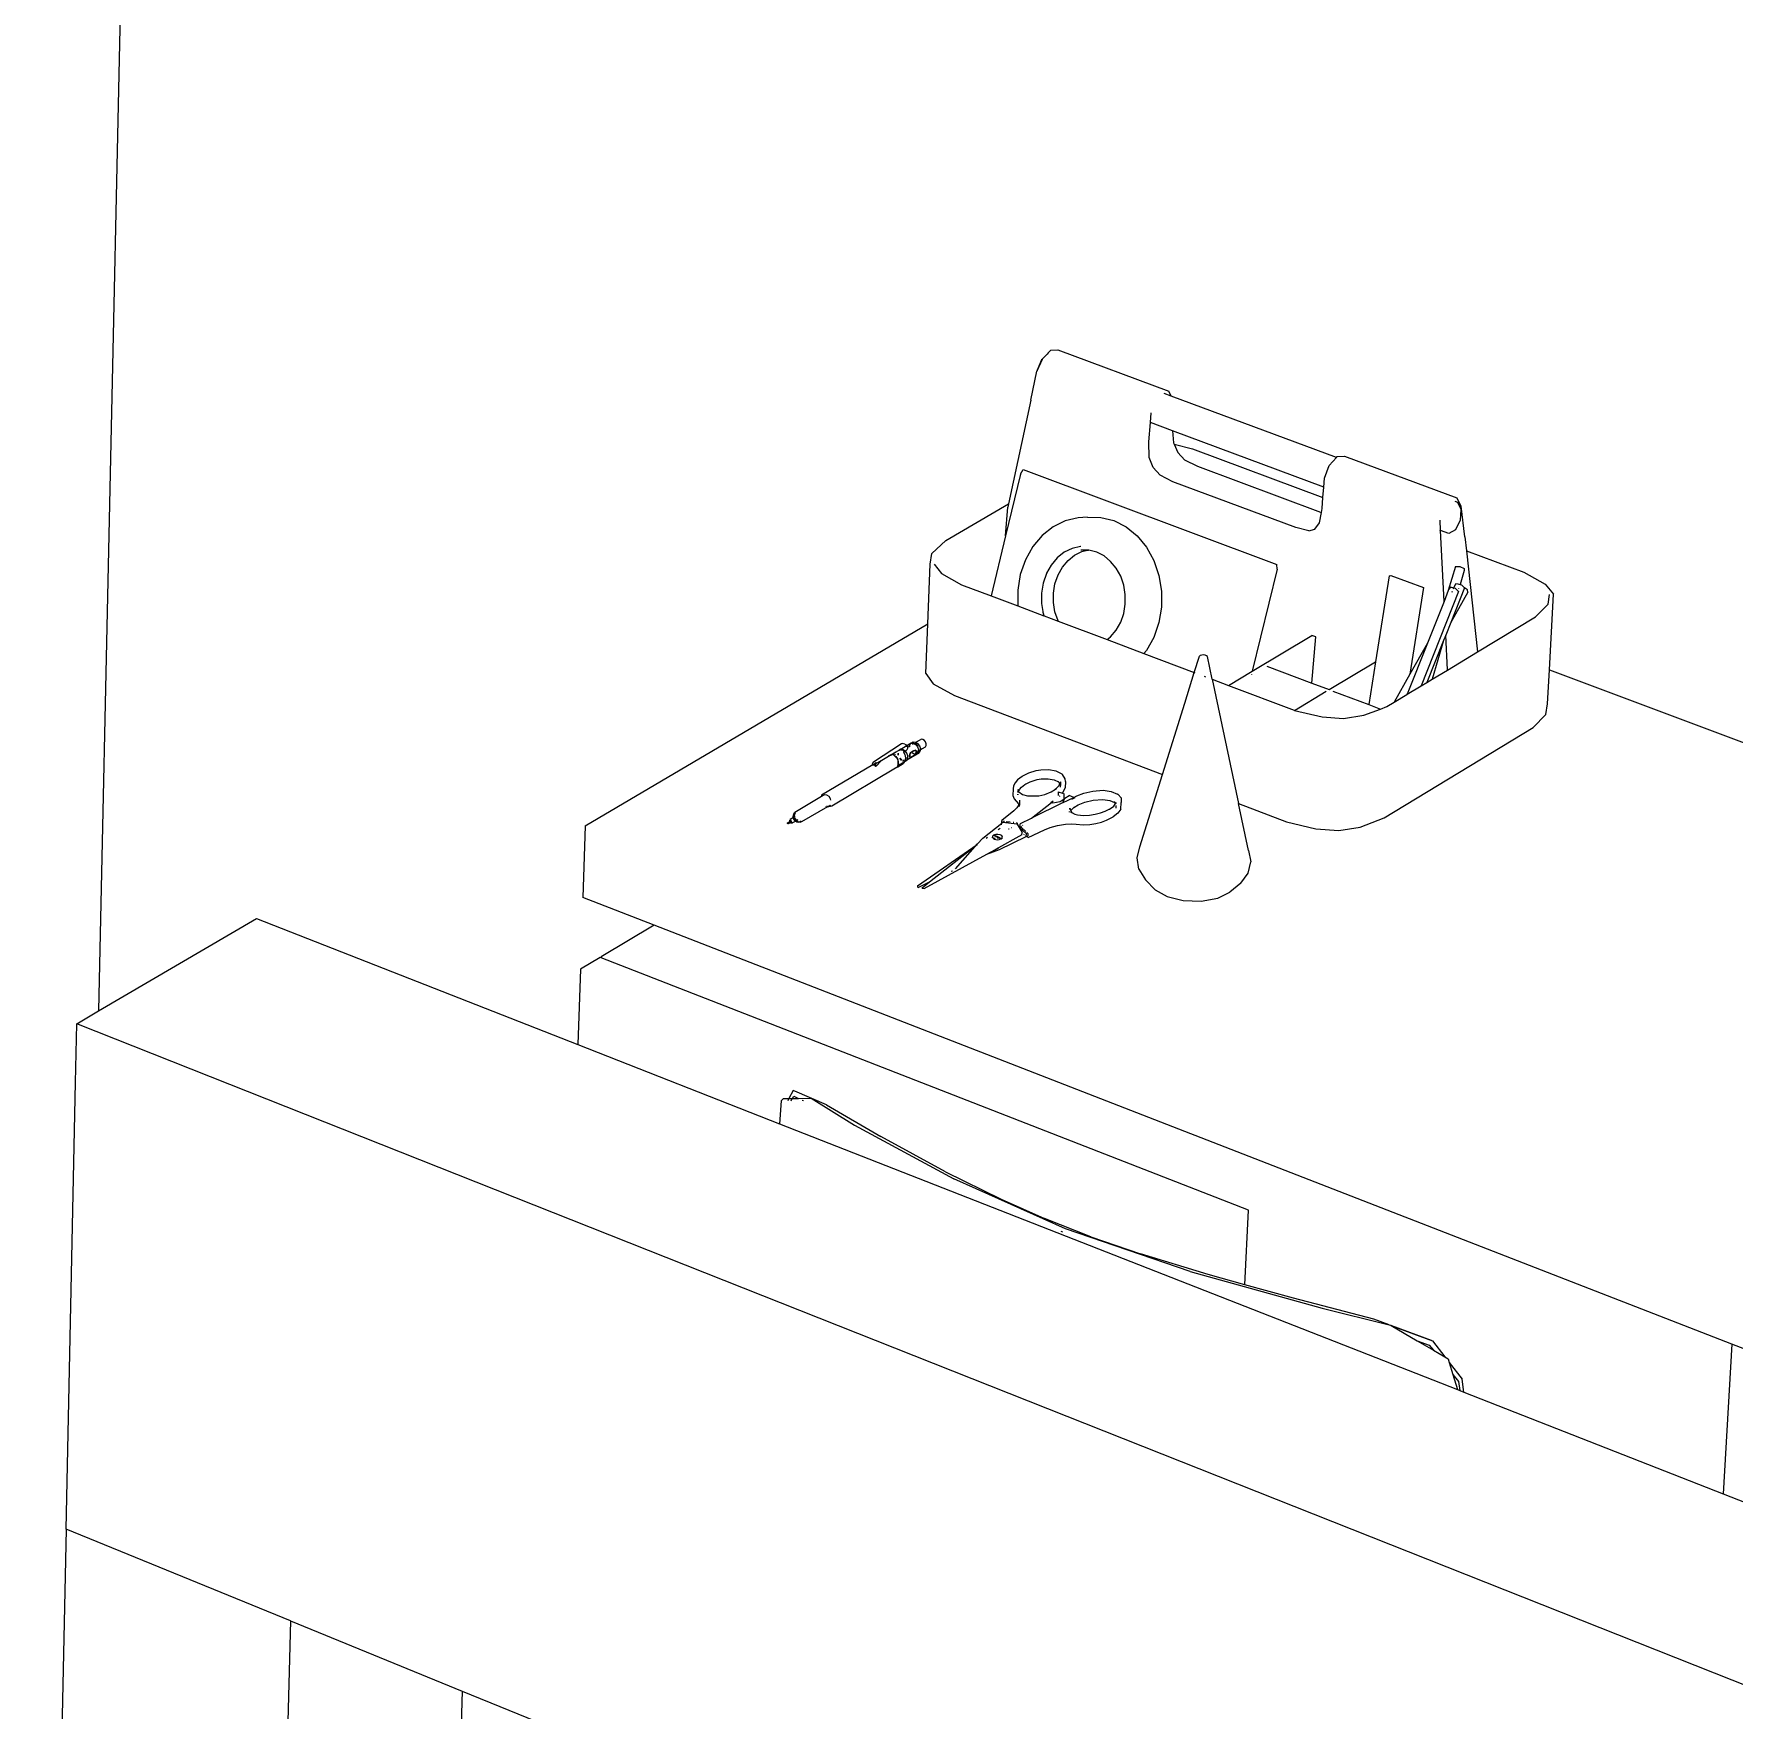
# Model space of a CAD drawing. Header units: millimetres. Extents: x -650 to 3773, y 316 to 2389.
# Drawn here: x 1672.2 to 1756.2, y 838.3 to 921.1 of the extents above; entities that cross this region are included whole.
import ezdxf

# ---------------------------------------------------------------- set-up
doc = ezdxf.new("R2010")
doc.units = ezdxf.units.MM

# ---------------------------------------------------------------- blocks, each defined once
blk = doc.blocks.new('A$Cc7a5da99')
for p, q in [((558.573, 690.243), (555.694, 556.62)), ((602.336, 588.845), (602.566, 589.082)), ((602.621, 589.139), (602.566, 589.082)), ((602.621, 589.139), (602.75, 589.272)), ((602.75, 589.272), (603.107, 589.294)), ((603.107, 589.294), (608.59, 587.259)), ((601.773, 586.807), (602.066, 588.233)), ((602.066, 588.233), (602.08, 588.264)), ((602.08, 588.264), (602.334, 588.84)), ((602.293, 588.797), (602.08, 588.29)), ((602.08, 588.29), (602.08, 588.264)), ((602.334, 588.84), (602.293, 588.797)), ((602.334, 588.84), (602.336, 588.845)), ((601.773, 586.807), (600.666, 581.688)), ((608.704, 587.005), (608.35, 587.137)), ((608.704, 587.005), (608.59, 587.259)), ((616.864, 583.976), (608.704, 587.005)), ((607.598, 584.74), (607.672, 585.697)), ((607.672, 585.697), (607.71, 586.185)), ((608.762, 585.292), (607.672, 585.697)), ((608.762, 585.292), (608.811, 584.696)), ((616.246, 582.507), (608.762, 585.292)), ((607.617, 583.975), (607.598, 584.74)), ((607.805, 583.481), (607.617, 583.975)), ((608.811, 584.696), (608.844, 584.623)), ((608.844, 584.623), (609.747, 584.399)), ((608.844, 584.623), (609.023, 584.216)), ((609.383, 583.841), (609.023, 584.216)), ((609.747, 584.399), (616.204, 581.995)), ((616.508, 583.582), (616.864, 583.976)), ((616.864, 583.976), (616.902, 584.018)), ((616.902, 584.018), (617.275, 584.036)), ((617.275, 584.036), (622.813, 581.981)), ((601.259, 583.149), (600.519, 580.096)), ((601.259, 583.149), (601.383, 583.379)), ((601.383, 583.379), (613.929, 578.682)), ((608.151, 583.097), (607.805, 583.481)), ((608.781, 582.777), (608.151, 583.097)), ((610.017, 583.524), (609.383, 583.841)), ((616.097, 581.258), (610.017, 583.524)), ((616.282, 582.948), (616.508, 583.582)), ((614.862, 580.507), (608.781, 582.777)), ((616.204, 581.995), (616.246, 582.507)), ((616.246, 582.507), (616.282, 582.948)), ((597.56, 579.866), (600.666, 581.688)), ((600.519, 580.096), (600.628, 581.512)), ((600.666, 581.688), (600.628, 581.512)), ((616.123, 581.252), (616.16, 581.447)), ((616.16, 581.447), (616.204, 581.995)), ((622.868, 581.748), (622.735, 581.797)), ((623.04, 581.564), (622.813, 581.981)), ((623.04, 581.408), (622.868, 581.748)), ((623.212, 580.048), (623.04, 581.564)), ((603.466, 580.846), (602.862, 580.55)), ((604.108, 580.994), (603.466, 580.846)), ((604.567, 581.016), (604.108, 580.994)), ((604.567, 581.016), (605.221, 581.01)), ((605.221, 581.01), (605.864, 580.85)), ((605.864, 580.85), (606.469, 580.543)), ((615.794, 580.433), (616.03, 580.744)), ((616.03, 580.744), (616.123, 581.252)), ((616.097, 581.258), (616.123, 581.252)), ((622.014, 580.361), (621.99, 580.875)), ((622.752, 580.403), (622.995, 580.877)), ((622.995, 580.877), (623.04, 581.408)), ((596.865, 579.219), (597.56, 579.866)), ((600.519, 580.096), (599.801, 577.135)), ((602.319, 580.118), (601.857, 579.565)), ((602.862, 580.55), (602.319, 580.118)), ((606.469, 580.543), (607.014, 580.099)), ((607.014, 580.099), (607.478, 579.536)), ((615.509, 580.351), (614.862, 580.507)), ((615.509, 580.351), (615.794, 580.433)), ((615.778, 580.412), (615.794, 580.433)), ((622.014, 580.361), (621.975, 580.376)), ((622.426, 580.208), (622.014, 580.361)), ((622.187, 576.862), (622.014, 580.361)), ((622.752, 580.403), (622.426, 580.208)), ((623.212, 580.048), (623.289, 579.358)), ((596.796, 578.7), (596.865, 579.219)), ((601.495, 578.914), (601.245, 578.19)), ((601.857, 579.565), (601.495, 578.914)), ((603.069, 579.007), (602.771, 578.651)), ((603.42, 579.286), (603.069, 579.007)), ((603.81, 579.476), (603.42, 579.286)), ((603.603, 578.886), (603.929, 579.145)), ((604.224, 579.571), (603.81, 579.476)), ((603.929, 579.145), (604.291, 579.322)), ((604.232, 579.571), (604.224, 579.571)), ((604.232, 579.571), (604.235, 579.572)), ((604.25, 579.388), (604.244, 579.388)), ((604.437, 579.398), (604.25, 579.388)), ((604.565, 579.385), (604.25, 579.388)), ((604.291, 579.322), (604.565, 579.385)), ((604.565, 579.385), (604.614, 579.396)), ((604.637, 579.384), (604.565, 579.385)), ((605.021, 579.288), (604.637, 579.384)), ((605.384, 579.103), (605.021, 579.288)), ((605.71, 578.837), (605.384, 579.103)), ((607.478, 579.536), (607.842, 578.876)), ((623.289, 579.358), (626.138, 578.297)), ((623.289, 579.358), (623.845, 574.37)), ((596.677, 575.754), (596.796, 578.7)), ((596.993, 578.707), (597.357, 578.231)), ((597.357, 578.231), (598.346, 577.684)), ((601.245, 578.19), (601.118, 577.42)), ((602.537, 578.231), (602.376, 577.764)), ((602.771, 578.651), (602.537, 578.231)), ((602.56, 578.252), (602.783, 578.652)), ((602.783, 578.652), (602.793, 578.664)), ((602.959, 577.732), (603.109, 578.166)), ((603.109, 578.166), (603.327, 578.556)), ((603.327, 578.556), (603.603, 578.886)), ((605.988, 578.5), (605.71, 578.837)), ((606.206, 578.105), (605.988, 578.5)), ((606.356, 577.666), (606.206, 578.105)), ((607.842, 578.876), (608.093, 578.144)), ((608.093, 578.144), (608.22, 577.369)), ((613.939, 578.457), (612.706, 573.411)), ((613.939, 578.457), (613.929, 578.682)), ((619.469, 578.116), (618.802, 573.878)), ((619.469, 578.116), (619.558, 578.143)), ((619.558, 578.143), (621.176, 577.539)), ((622.748, 578.585), (622.398, 577.396)), ((622.748, 578.585), (622.962, 578.59)), ((622.962, 578.59), (623.184, 578.491)), ((623.18, 578.381), (622.978, 577.697)), ((623.184, 578.491), (623.18, 578.381)), ((626.138, 578.297), (627.179, 577.715)), ((598.346, 577.684), (599.801, 577.135)), ((601.118, 577.42), (601.118, 576.637)), ((602.376, 577.764), (602.294, 577.267)), ((602.294, 577.267), (602.294, 576.759)), ((602.306, 577.267), (602.312, 577.303)), ((602.306, 577.265), (602.306, 577.267)), ((602.883, 577.27), (602.959, 577.732)), ((602.883, 576.799), (602.883, 577.27)), ((606.433, 577.202), (606.356, 577.666)), ((608.22, 577.369), (608.22, 576.58)), ((621.176, 577.539), (620.499, 573.254)), ((622.901, 577.35), (621.052, 572.681)), ((622.398, 577.396), (622.187, 576.862)), ((622.424, 577.463), (622.398, 577.396)), ((622.511, 577.556), (622.424, 577.463)), ((622.668, 577.515), (622.511, 577.556)), ((623.192, 577.523), (622.518, 575.821)), ((623.367, 577.323), (622.518, 575.821)), ((622.587, 577.311), (622.609, 577.365)), ((622.656, 577.484), (622.668, 577.515)), ((622.668, 577.515), (622.721, 577.648)), ((622.751, 577.493), (622.668, 577.515)), ((622.721, 577.648), (622.807, 577.742)), ((622.901, 577.35), (622.751, 577.493)), ((622.807, 577.742), (622.978, 577.697)), ((622.901, 577.508), (622.894, 577.494)), ((622.978, 577.697), (622.967, 577.657)), ((622.978, 577.697), (623.047, 577.678)), ((623.047, 577.678), (623.197, 577.535)), ((623.186, 577.527), (623.175, 577.533)), ((623.197, 577.535), (623.192, 577.523)), ((623.345, 577.428), (623.192, 577.523)), ((623.367, 577.323), (623.345, 577.428)), ((627.179, 577.715), (627.603, 577.211)), ((627.398, 573.468), (627.603, 577.211)), ((599.801, 577.135), (601.118, 576.637)), ((601.118, 576.637), (602.414, 576.148)), ((602.294, 576.759), (602.376, 576.26)), ((602.959, 576.335), (602.883, 576.799)), ((606.356, 576.267), (606.433, 576.729)), ((606.433, 576.729), (606.433, 577.202)), ((608.22, 576.58), (608.091, 575.808)), ((622.187, 576.862), (621.366, 574.788)), ((626.715, 576.094), (627.325, 576.715)), ((627.325, 576.715), (627.406, 577.204)), ((579.734, 565.771), (596.677, 575.754)), ((596.578, 573.296), (596.677, 575.754)), ((602.376, 576.26), (602.414, 576.148)), ((602.388, 576.261), (602.381, 576.303)), ((602.428, 576.142), (602.388, 576.261)), ((602.414, 576.148), (602.428, 576.142)), ((602.428, 576.142), (603.118, 575.882)), ((603.109, 575.898), (602.959, 576.335)), ((603.118, 575.882), (603.109, 575.898)), ((603.118, 575.882), (605.532, 574.971)), ((605.987, 575.442), (606.205, 575.832)), ((606.205, 575.832), (606.356, 576.267)), ((608.091, 575.808), (607.84, 575.082)), ((622.518, 575.821), (622.269, 575.193)), ((623.845, 574.365), (626.715, 576.094)), ((605.532, 574.971), (605.709, 575.111)), ((605.532, 574.971), (607.351, 574.284)), ((605.709, 575.111), (605.987, 575.442)), ((607.84, 575.082), (607.475, 574.431)), ((612.706, 573.411), (615.65, 575.173)), ((615.843, 575.1), (615.65, 575.173)), ((615.654, 572.816), (615.843, 575.1)), ((621.366, 574.788), (620.369, 572.27)), ((621.366, 574.788), (620.499, 573.254)), ((622.161, 574.919), (621.344, 572.857)), ((622.161, 574.919), (621.599, 573.011)), ((622.269, 575.193), (622.161, 574.919)), ((622.355, 573.472), (622.269, 575.193)), ((607.475, 574.431), (607.351, 574.284)), ((607.351, 574.284), (609.844, 573.342)), ((609.844, 573.342), (610.095, 574.152)), ((610.139, 574.186), (610.095, 574.152)), ((610.21, 574.207), (610.139, 574.186)), ((610.295, 574.213), (610.21, 574.207)), ((610.38, 574.202), (610.295, 574.213)), ((610.45, 574.175), (610.38, 574.202)), ((610.492, 574.139), (610.45, 574.175)), ((610.729, 573.008), (610.492, 574.139)), ((616.502, 572.496), (618.802, 573.878)), ((618.802, 573.878), (618.468, 571.756)), ((622.354, 573.466), (623.845, 574.365)), ((623.845, 574.365), (623.845, 574.37)), ((596.578, 573.296), (596.944, 572.79)), ((609.374, 571.826), (609.844, 573.342)), ((609.844, 573.342), (609.871, 573.332)), ((610.337, 573.156), (610.391, 573.136)), ((611.527, 572.706), (612.706, 573.411)), ((612.668, 573.256), (612.666, 573.248)), ((613.427, 573.655), (615.654, 572.816)), ((620.499, 573.254), (619.724, 571.881)), ((621.344, 572.857), (621.599, 573.011)), ((621.599, 573.011), (622.354, 573.466)), ((622.354, 573.466), (622.355, 573.472)), ((627.307, 571.801), (627.398, 573.468)), ((627.398, 573.468), (651.597, 564.408)), ((596.944, 572.79), (597.997, 572.207)), ((597.997, 572.207), (608.274, 568.298)), ((610.729, 573.008), (612.03, 566.869)), ((610.729, 573.008), (611.527, 572.706)), ((611.527, 572.706), (614.777, 571.479)), ((614.8, 571.474), (616.369, 572.416)), ((615.654, 572.816), (616.502, 572.496)), ((616.685, 572.428), (618.468, 571.756)), ((619.724, 571.881), (620.341, 572.253)), ((620.347, 572.292), (620.341, 572.253)), ((620.341, 572.253), (620.369, 572.27)), ((620.369, 572.27), (621.052, 572.681)), ((621.052, 572.681), (621.344, 572.857)), ((608.274, 568.298), (609.374, 571.826)), ((614.777, 571.479), (614.8, 571.474)), ((614.8, 571.474), (616.159, 571.146)), ((618.216, 571.228), (619.04, 571.54)), ((618.468, 571.756), (619.04, 571.54)), ((619.04, 571.54), (619.357, 571.66)), ((619.357, 571.66), (619.724, 571.881)), ((627.222, 571.275), (627.307, 571.801)), ((616.159, 571.146), (617.224, 571.073)), ((617.224, 571.073), (618.216, 571.228)), ((619.236, 566.161), (626.587, 570.621)), ((626.587, 570.621), (627.222, 571.275)), ((593.997, 568.933), (595.371, 569.833)), ((595.252, 569.513), (595.606, 569.723)), ((595.342, 569.552), (595.608, 569.705)), ((595.371, 569.833), (595.411, 569.842)), ((595.531, 569.797), (595.411, 569.842)), ((595.531, 569.797), (595.652, 569.752)), ((595.586, 569.73), (595.606, 569.723)), ((595.606, 569.723), (595.653, 569.751)), ((595.606, 569.723), (595.637, 569.711)), ((595.608, 569.705), (595.637, 569.711)), ((595.653, 569.751), (595.652, 569.752)), ((595.653, 569.751), (595.766, 569.818)), ((595.683, 569.725), (595.653, 569.751)), ((595.681, 569.599), (595.693, 569.669)), ((595.693, 569.669), (595.683, 569.725)), ((595.759, 569.661), (595.762, 569.75)), ((595.762, 569.75), (595.804, 569.827)), ((595.766, 569.744), (595.764, 569.663)), ((595.766, 569.818), (595.811, 569.841)), ((595.814, 569.833), (595.766, 569.744)), ((595.775, 569.812), (595.806, 569.831)), ((595.775, 569.812), (595.804, 569.827)), ((595.804, 569.827), (595.814, 569.833)), ((595.804, 569.827), (595.806, 569.831)), ((595.806, 569.831), (595.811, 569.841)), ((595.806, 569.831), (595.817, 569.838)), ((595.811, 569.841), (595.857, 569.864)), ((595.811, 569.841), (595.814, 569.847)), ((595.814, 569.847), (595.861, 569.874)), ((595.814, 569.833), (595.863, 569.857)), ((595.817, 569.838), (595.814, 569.833)), ((595.857, 569.864), (595.969, 569.851)), ((595.861, 569.874), (595.952, 569.92)), ((595.863, 569.857), (595.971, 569.845)), ((595.922, 569.796), (595.987, 569.835)), ((595.984, 569.828), (595.922, 569.796)), ((595.952, 569.92), (596.063, 569.907)), ((595.969, 569.851), (595.991, 569.837)), ((595.971, 569.845), (595.987, 569.835)), ((596.002, 569.826), (595.984, 569.828)), ((595.987, 569.835), (595.991, 569.837)), ((595.987, 569.835), (596.002, 569.826)), ((595.991, 569.837), (595.994, 569.839)), ((595.991, 569.837), (596.011, 569.825)), ((596.011, 569.825), (596.002, 569.826)), ((596.002, 569.826), (596.073, 569.78)), ((596.061, 569.819), (596.011, 569.825)), ((596.011, 569.825), (596.078, 569.782)), ((596.03, 569.86), (596.086, 569.893)), ((596.136, 569.771), (596.061, 569.819)), ((596.063, 569.907), (596.086, 569.893)), ((596.078, 569.782), (596.164, 569.67)), ((596.086, 569.893), (596.293, 570.016)), ((596.086, 569.893), (596.172, 569.838)), ((596.195, 569.694), (596.136, 569.771)), ((596.162, 569.668), (596.205, 569.54)), ((596.164, 569.67), (596.21, 569.538)), ((596.172, 569.838), (596.258, 569.726)), ((596.197, 569.69), (596.195, 569.694)), ((596.258, 569.726), (596.304, 569.594)), ((596.355, 570.047), (596.293, 570.016)), ((596.302, 569.518), (596.558, 569.67)), ((596.432, 570.039), (596.355, 570.047)), ((596.507, 569.991), (596.432, 570.039)), ((596.566, 569.914), (596.507, 569.991)), ((596.558, 569.67), (596.594, 569.736)), ((596.597, 569.823), (596.566, 569.914)), ((596.594, 569.736), (596.597, 569.823)), ((593.944, 568.818), (593.951, 568.864)), ((593.952, 568.782), (593.944, 568.818)), ((593.951, 568.864), (593.972, 568.907)), ((593.972, 568.907), (593.997, 568.933)), ((594.016, 568.808), (594.032, 568.823)), ((594.032, 568.823), (594.017, 568.814)), ((594.032, 568.823), (594.106, 568.893)), ((594.133, 568.883), (594.032, 568.823)), ((594.097, 568.777), (594.104, 568.809)), ((594.104, 568.809), (594.12, 568.84)), ((594.12, 568.84), (594.141, 568.86)), ((594.141, 568.86), (594.322, 568.964)), ((594.144, 568.733), (594.342, 568.941)), ((594.297, 568.973), (594.322, 568.964)), ((594.322, 568.964), (594.821, 569.252)), ((594.322, 568.964), (594.339, 568.957)), ((594.342, 568.941), (594.339, 568.957)), ((594.732, 569.229), (594.73, 569.227)), ((594.821, 569.252), (594.732, 569.229)), ((594.732, 569.229), (594.732, 569.228)), ((594.821, 569.252), (595.092, 569.416)), ((594.821, 569.252), (595.019, 569.366)), ((594.831, 569.255), (594.821, 569.252)), ((594.831, 569.255), (595.019, 569.366)), ((594.849, 569.259), (594.831, 569.255)), ((594.849, 569.259), (594.864, 569.267)), ((594.873, 569.266), (594.849, 569.259)), ((594.864, 569.267), (594.873, 569.266)), ((594.96, 569.289), (594.873, 569.266)), ((595.019, 569.228), (594.96, 569.289)), ((595.019, 569.366), (595.078, 569.401)), ((595.036, 569.308), (595.019, 569.228)), ((595.022, 569.225), (595.019, 569.228)), ((595.022, 569.225), (595.086, 569.184)), ((595.172, 569.069), (595.022, 569.225)), ((595.078, 569.401), (595.342, 569.552)), ((595.086, 569.184), (595.17, 569.075)), ((595.17, 569.075), (595.172, 569.069)), ((595.209, 569.031), (595.172, 569.069)), ((595.187, 568.685), (595.449, 568.84)), ((595.197, 569.344), (595.195, 569.29)), ((595.195, 569.29), (595.203, 569.266)), ((595.2, 568.745), (595.421, 568.876)), ((595.201, 568.755), (595.315, 568.821)), ((595.202, 568.797), (595.203, 568.83)), ((595.212, 568.814), (595.202, 568.797)), ((595.203, 568.83), (595.207, 568.969)), ((595.203, 568.83), (595.212, 568.829)), ((595.207, 568.969), (595.209, 569.031)), ((595.207, 568.969), (595.216, 568.944)), ((595.216, 568.944), (595.212, 568.829)), ((595.212, 568.829), (595.212, 568.814)), ((595.212, 568.829), (595.217, 568.829)), ((595.218, 569.285), (595.22, 569.349)), ((595.221, 569.276), (595.218, 569.285)), ((595.229, 568.828), (595.248, 568.826)), ((595.334, 569.553), (595.254, 569.512)), ((595.277, 568.824), (595.315, 568.821)), ((595.282, 569.104), (595.327, 569.046)), ((595.336, 569.066), (595.302, 569.11)), ((595.315, 568.821), (595.316, 568.821)), ((595.316, 568.821), (595.472, 568.913)), ((595.316, 568.821), (595.421, 568.876)), ((595.319, 569.51), (595.347, 569.525)), ((595.327, 569.046), (595.376, 569.014)), ((595.342, 569.552), (595.334, 569.553)), ((595.397, 569.027), (595.336, 569.066)), ((595.445, 569.54), (595.342, 569.552)), ((595.347, 569.525), (595.447, 569.513)), ((595.428, 568.982), (595.436, 568.976)), ((595.436, 568.976), (595.464, 568.973)), ((595.554, 569.471), (595.445, 569.54)), ((595.447, 569.513), (595.542, 569.453)), ((595.503, 568.996), (595.447, 569.002)), ((595.518, 568.94), (595.449, 568.84)), ((595.474, 569.437), (595.464, 569.413)), ((595.469, 569.41), (595.474, 569.412)), ((595.474, 569.412), (595.527, 569.444)), ((595.474, 569.437), (595.474, 569.412)), ((595.474, 569.412), (595.474, 569.406)), ((595.474, 569.406), (595.538, 569.29)), ((595.518, 568.94), (595.629, 569.005)), ((595.533, 568.962), (595.518, 568.94)), ((595.527, 569.444), (595.542, 569.453)), ((595.566, 569.127), (595.533, 568.962)), ((595.538, 569.29), (595.566, 569.127)), ((595.538, 568.965), (595.548, 568.964)), ((595.542, 569.453), (595.56, 569.464)), ((595.542, 569.453), (595.545, 569.451)), ((595.545, 569.451), (595.622, 569.35)), ((595.548, 568.964), (595.629, 569.005)), ((595.56, 569.464), (595.554, 569.471)), ((595.56, 569.464), (595.611, 569.494)), ((595.64, 569.359), (595.56, 569.464)), ((595.611, 569.494), (595.649, 569.534)), ((595.622, 569.35), (595.623, 569.349)), ((595.629, 569.005), (595.681, 569.1)), ((595.629, 569.005), (595.639, 569.01)), ((595.66, 569.118), (595.635, 569.074)), ((596.153, 569.315), (595.639, 569.01)), ((595.685, 569.227), (595.64, 569.359)), ((595.649, 569.534), (595.681, 569.599)), ((595.663, 569.22), (595.66, 569.118)), ((595.681, 569.1), (595.685, 569.227)), ((595.768, 569.287), (595.756, 569.224)), ((595.756, 569.224), (595.764, 569.172)), ((595.764, 569.172), (595.791, 569.147)), ((595.799, 569.346), (595.768, 569.287)), ((595.791, 569.278), (595.779, 569.215)), ((595.788, 569.163), (595.779, 569.215)), ((595.788, 569.163), (595.795, 569.148)), ((595.791, 569.278), (595.799, 569.294)), ((595.791, 569.147), (595.795, 569.148)), ((595.791, 569.147), (595.797, 569.145)), ((595.795, 569.148), (595.829, 569.155)), ((595.797, 569.145), (595.795, 569.148)), ((595.829, 569.155), (595.797, 569.145)), ((595.797, 569.145), (595.816, 569.137)), ((595.838, 569.385), (595.799, 569.346)), ((595.799, 569.294), (595.808, 569.343)), ((595.808, 569.343), (595.841, 569.384)), ((595.855, 569.145), (595.816, 569.137)), ((596.015, 569.266), (595.829, 569.155)), ((595.87, 569.404), (595.838, 569.385)), ((595.841, 569.384), (595.872, 569.403)), ((595.87, 569.404), (595.852, 569.428)), ((596.041, 569.256), (595.855, 569.145)), ((595.856, 569.429), (595.873, 569.406)), ((595.873, 569.406), (595.87, 569.404)), ((595.872, 569.403), (595.87, 569.404)), ((595.872, 569.403), (595.874, 569.404)), ((595.883, 569.387), (595.872, 569.403)), ((595.972, 569.464), (595.873, 569.406)), ((595.873, 569.406), (595.874, 569.404)), ((596.027, 569.495), (595.874, 569.404)), ((595.874, 569.404), (595.886, 569.389)), ((595.999, 569.31), (595.898, 569.374)), ((595.906, 569.374), (595.996, 569.317)), ((596.025, 569.496), (595.984, 569.472)), ((595.996, 569.317), (596.058, 569.31)), ((596.055, 569.304), (595.999, 569.31)), ((596.015, 569.266), (596.055, 569.304)), ((596.062, 569.302), (596.015, 569.266)), ((596.027, 569.495), (596.025, 569.496)), ((596.063, 569.503), (596.027, 569.495)), ((596.027, 569.495), (596.067, 569.499)), ((596.081, 569.295), (596.041, 569.256)), ((596.055, 569.304), (596.058, 569.31)), ((596.062, 569.302), (596.055, 569.304)), ((596.058, 569.31), (596.085, 569.363)), ((596.058, 569.31), (596.068, 569.309)), ((596.062, 569.302), (596.068, 569.309)), ((596.084, 569.301), (596.062, 569.302)), ((596.067, 569.499), (596.063, 569.503)), ((596.063, 569.503), (596.072, 569.5)), ((596.067, 569.499), (596.072, 569.5)), ((596.09, 569.478), (596.067, 569.499)), ((596.109, 569.354), (596.068, 569.309)), ((596.068, 569.309), (596.087, 569.306)), ((596.072, 569.5), (596.077, 569.497)), ((596.077, 569.497), (596.106, 569.476)), ((596.077, 569.497), (596.089, 569.494)), ((596.084, 569.301), (596.081, 569.295)), ((596.087, 569.306), (596.084, 569.301)), ((596.11, 569.297), (596.084, 569.301)), ((596.085, 569.363), (596.098, 569.427)), ((596.111, 569.354), (596.087, 569.306)), ((596.087, 569.306), (596.105, 569.304)), ((596.089, 569.494), (596.106, 569.476)), ((596.098, 569.427), (596.09, 569.478)), ((596.105, 569.304), (596.153, 569.329)), ((596.106, 569.476), (596.113, 569.469)), ((596.109, 569.354), (596.122, 569.418)), ((596.156, 569.321), (596.11, 569.297)), ((596.124, 569.417), (596.111, 569.354)), ((596.113, 569.469), (596.122, 569.418)), ((596.113, 569.469), (596.115, 569.468)), ((596.115, 569.468), (596.124, 569.417)), ((596.15, 569.324), (596.162, 569.331)), ((596.153, 569.329), (596.15, 569.324)), ((596.202, 569.417), (596.153, 569.329)), ((596.153, 569.329), (596.164, 569.334)), ((596.156, 569.321), (596.153, 569.315)), ((596.201, 569.344), (596.156, 569.321)), ((596.162, 569.331), (596.156, 569.321)), ((596.162, 569.331), (596.193, 569.349)), ((596.164, 569.334), (596.162, 569.331)), ((596.206, 569.411), (596.164, 569.334)), ((596.164, 569.334), (596.193, 569.349)), ((596.188, 569.45), (596.203, 569.479)), ((596.188, 569.45), (596.203, 569.459)), ((596.201, 569.344), (596.247, 569.371)), ((596.203, 569.459), (596.202, 569.417)), ((596.205, 569.54), (596.203, 569.479)), ((596.203, 569.479), (596.203, 569.459)), ((596.21, 569.538), (596.206, 569.411)), ((596.219, 569.507), (596.224, 569.516)), ((596.224, 569.516), (596.226, 569.591)), ((596.231, 569.476), (596.302, 569.518)), ((596.3, 569.467), (596.247, 569.371)), ((596.302, 569.518), (596.3, 569.467)), ((596.304, 569.594), (596.302, 569.518)), ((593.958, 568.779), (591.424, 567.276)), ((591.923, 566.757), (595.082, 568.633)), ((593.958, 568.779), (593.952, 568.782)), ((593.993, 568.8), (593.958, 568.779)), ((593.977, 568.767), (593.958, 568.779)), ((594.038, 568.744), (593.977, 568.767)), ((593.984, 568.791), (593.999, 568.798)), ((593.984, 568.791), (594.118, 568.741)), ((594.05, 568.74), (594.112, 568.717)), ((594.102, 568.752), (594.097, 568.777)), ((594.118, 568.741), (594.102, 568.752)), ((594.112, 568.717), (594.144, 568.733)), ((595.082, 568.633), (595.199, 568.703)), ((595.082, 568.633), (595.085, 568.633)), ((595.085, 568.633), (595.187, 568.685)), ((595.199, 568.703), (595.2, 568.745)), ((595.2, 568.745), (595.201, 568.755)), ((595.201, 568.755), (595.202, 568.797)), ((601.107, 568.032), (600.989, 567.893)), ((601.337, 568.209), (601.107, 568.032)), ((601.376, 568.236), (601.337, 568.209)), ((601.376, 568.236), (601.671, 568.385)), ((601.671, 568.385), (602.035, 568.499)), ((601.733, 567.94), (602.077, 568.047)), ((602.035, 568.499), (602.252, 568.537)), ((602.077, 568.047), (602.271, 568.081)), ((602.252, 568.537), (602.656, 568.551)), ((602.271, 568.081), (602.628, 568.094)), ((602.628, 568.094), (602.925, 568.042)), ((602.656, 568.551), (603.006, 568.489)), ((602.925, 568.042), (603.13, 567.934)), ((603.006, 568.489), (603.296, 568.336)), ((603.296, 568.336), (603.334, 568.305)), ((603.47, 568.084), (603.334, 568.305)), ((603.472, 567.959), (603.47, 568.084)), ((607.159, 564.725), (608.274, 568.298)), ((591.423, 567.22), (590.107, 566.429)), ((591.422, 567.204), (591.422, 567.202)), ((591.424, 567.276), (591.423, 567.22)), ((591.497, 567.264), (591.423, 567.22)), ((591.48, 567.238), (591.479, 567.236)), ((591.586, 567.3), (591.497, 567.264)), ((591.691, 567.281), (591.586, 567.3)), ((591.792, 567.21), (591.691, 567.281)), ((591.869, 567.101), (591.792, 567.21)), ((600.897, 567.588), (600.883, 567.268)), ((600.883, 567.268), (600.94, 567.107)), ((600.915, 567.744), (600.897, 567.588)), ((600.989, 567.893), (600.915, 567.744)), ((601.13, 567.474), (601.113, 567.488)), ((601.124, 567.331), (601.122, 567.292)), ((601.122, 567.292), (601.126, 567.328)), ((601.13, 567.474), (601.127, 567.413)), ((601.134, 567.564), (601.13, 567.474)), ((601.152, 567.455), (601.13, 567.474)), ((601.13, 567.474), (601.153, 567.458)), ((601.164, 567.479), (601.134, 567.564)), ((601.136, 567.409), (601.138, 567.426)), ((601.138, 567.426), (601.152, 567.455)), ((601.152, 567.455), (601.153, 567.458)), ((601.18, 567.432), (601.152, 567.455)), ((601.153, 567.458), (601.164, 567.479)), ((601.153, 567.458), (601.178, 567.439)), ((601.164, 567.479), (601.203, 567.557)), ((601.178, 567.439), (601.164, 567.479)), ((601.178, 567.439), (601.352, 567.306)), ((601.18, 567.432), (601.178, 567.439)), ((601.203, 567.557), (601.308, 567.682)), ((601.308, 567.682), (601.472, 567.808)), ((601.352, 567.306), (601.604, 567.246)), ((601.472, 567.808), (601.733, 567.94)), ((601.472, 567.808), (601.517, 567.842)), ((601.604, 567.246), (602.162, 567.25)), ((602.162, 567.25), (602.451, 567.316)), ((602.451, 567.316), (602.775, 567.446)), ((602.775, 567.446), (602.976, 567.573)), ((603.031, 567.607), (602.965, 567.561)), ((602.976, 567.573), (602.965, 567.561)), ((603.141, 567.739), (602.976, 567.573)), ((602.976, 567.573), (603.031, 567.607)), ((603.114, 567.96), (603.13, 567.934)), ((603.123, 567.448), (603.115, 567.259)), ((603.123, 567.448), (603.328, 567.376)), ((603.13, 567.934), (603.186, 567.84)), ((603.186, 567.84), (603.141, 567.739)), ((603.234, 567.948), (603.186, 567.84)), ((603.186, 567.84), (603.214, 567.794)), ((603.189, 567.235), (603.208, 567.254)), ((603.215, 567.793), (603.221, 567.783)), ((603.221, 567.783), (603.223, 567.676)), ((603.228, 567.806), (603.223, 567.676)), ((603.234, 567.948), (603.229, 567.828)), ((603.328, 567.376), (603.352, 567.399)), ((603.328, 567.376), (603.418, 567.344)), ((603.352, 567.399), (603.458, 567.638)), ((603.368, 566.911), (603.886, 567.166)), ((603.37, 566.948), (603.45, 567.14)), ((603.408, 567.104), (603.418, 567.344)), ((603.45, 567.14), (603.656, 567.256)), ((603.472, 567.959), (603.458, 567.638)), ((603.886, 567.166), (603.656, 567.256)), ((603.94, 567.145), (603.781, 567.071)), ((603.886, 567.166), (604.042, 567.242)), ((603.935, 567.147), (603.94, 567.145)), ((604.042, 567.242), (604.38, 567.377)), ((604.38, 567.377), (604.825, 567.483)), ((604.825, 567.483), (605.335, 567.52)), ((605.335, 567.52), (605.733, 567.47)), ((605.733, 567.47), (606.047, 567.337)), ((606.083, 567.308), (606.047, 567.337)), ((606.083, 567.308), (606.226, 567.143)), ((606.226, 567.143), (606.225, 566.914)), ((590.027, 566.206), (590.035, 566.303)), ((590.035, 566.303), (590.054, 566.331)), ((590.046, 566.238), (590.054, 566.331)), ((590.054, 566.331), (590.081, 566.374)), ((590.054, 566.331), (590.055, 566.348)), ((590.055, 566.348), (590.107, 566.429)), ((590.08, 566.33), (590.072, 566.232)), ((590.105, 566.368), (590.08, 566.33)), ((590.126, 566.401), (590.081, 566.374)), ((590.126, 566.401), (590.119, 566.389)), ((591.713, 566.701), (590.433, 565.964)), ((591.629, 566.725), (591.641, 566.712)), ((591.682, 566.752), (591.703, 566.748)), ((591.841, 566.775), (591.713, 566.701)), ((591.713, 566.701), (591.923, 566.757)), ((591.841, 566.775), (591.862, 566.807)), ((591.887, 567.039), (591.869, 567.101)), ((600.92, 566.5), (600.329, 566.023)), ((601.077, 566.654), (600.92, 566.5)), ((600.94, 567.107), (601.156, 566.86)), ((601.172, 566.8), (601.077, 566.654)), ((601.156, 566.86), (601.172, 566.8)), ((601.2, 566.843), (601.172, 566.8)), ((601.172, 566.8), (601.194, 566.72)), ((601.2, 566.843), (601.195, 566.721)), ((601.209, 567.035), (601.2, 566.843)), ((601.803, 566.14), (602.787, 566.913)), ((603.368, 566.911), (601.803, 566.14)), ((602.75, 566.923), (602.862, 567.006)), ((602.75, 566.923), (602.787, 566.913)), ((602.86, 566.971), (602.787, 566.913)), ((602.787, 566.913), (602.857, 566.895)), ((602.857, 566.895), (603.209, 566.97)), ((603.209, 566.97), (603.408, 567.104)), ((603.368, 566.911), (603.37, 566.948)), ((603.681, 566.434), (603.682, 566.466)), ((603.687, 566.575), (603.69, 566.639)), ((603.69, 566.639), (603.747, 566.521)), ((603.714, 566.457), (603.707, 566.44)), ((603.735, 566.51), (603.728, 566.492)), ((603.747, 566.521), (603.735, 566.51)), ((603.896, 566.671), (603.747, 566.521)), ((603.747, 566.521), (603.795, 566.423)), ((603.75, 566.448), (603.805, 566.403)), ((603.75, 566.448), (603.795, 566.423)), ((603.795, 566.423), (603.805, 566.403)), ((603.795, 566.423), (603.935, 566.346)), ((603.896, 566.671), (604.109, 566.799)), ((603.911, 566.685), (603.896, 566.671)), ((603.935, 566.346), (604.069, 566.311)), ((604.069, 566.311), (604.364, 566.28)), ((604.109, 566.799), (604.435, 566.929)), ((604.364, 566.28), (604.661, 566.292)), ((604.435, 566.929), (604.851, 567.029)), ((604.661, 566.292), (604.942, 566.334)), ((604.851, 567.029), (605.318, 567.062)), ((604.942, 566.334), (605.202, 566.4)), ((605.202, 566.4), (605.436, 566.483)), ((605.318, 567.062), (605.663, 567.019)), ((605.436, 566.483), (605.702, 566.616)), ((605.657, 566.581), (605.718, 566.624)), ((605.657, 566.581), (605.702, 566.616)), ((605.663, 567.019), (605.905, 566.917)), ((605.702, 566.616), (605.865, 566.74)), ((605.702, 566.616), (605.718, 566.624)), ((606.068, 566.391), (605.835, 566.213)), ((605.865, 566.74), (605.952, 566.863)), ((605.932, 566.906), (605.874, 566.953)), ((605.905, 566.917), (605.874, 566.953)), ((605.905, 566.917), (605.932, 566.906)), ((605.952, 566.863), (605.905, 566.917)), ((605.952, 566.863), (605.99, 566.918)), ((605.971, 566.841), (605.952, 566.863)), ((605.978, 566.646), (605.979, 566.778)), ((605.978, 566.646), (605.984, 566.777)), ((605.988, 566.865), (605.99, 566.918)), ((606.21, 566.593), (606.068, 566.391)), ((606.21, 566.593), (606.225, 566.914)), ((612.023, 566.872), (612.03, 566.869)), ((612.03, 566.869), (614.399, 565.969)), ((612.525, 564.538), (612.03, 566.869)), ((579.734, 565.771), (579.618, 562.22)), ((589.741, 565.893), (589.742, 565.903)), ((589.745, 565.881), (589.741, 565.893)), ((589.742, 565.903), (589.747, 565.911)), ((589.751, 565.872), (589.745, 565.881)), ((589.792, 565.937), (589.747, 565.911)), ((589.76, 565.865), (589.751, 565.872)), ((589.77, 565.863), (589.76, 565.865)), ((589.778, 565.867), (589.77, 565.863)), ((589.818, 565.891), (589.778, 565.867)), ((589.791, 565.929), (589.792, 565.937)), ((589.796, 565.913), (589.791, 565.929)), ((589.792, 565.943), (589.799, 565.954)), ((589.805, 565.945), (589.792, 565.937)), ((589.792, 565.937), (589.792, 565.943)), ((589.805, 565.899), (589.796, 565.913)), ((589.857, 565.988), (589.799, 565.954)), ((589.799, 565.927), (589.8, 565.938)), ((589.803, 565.916), (589.799, 565.927)), ((589.8, 565.938), (589.805, 565.945)), ((589.81, 565.906), (589.803, 565.916)), ((589.818, 565.891), (589.805, 565.899)), ((589.819, 565.9), (589.81, 565.906)), ((589.828, 565.898), (589.818, 565.891)), ((589.831, 565.888), (589.818, 565.891)), ((589.828, 565.898), (589.819, 565.9)), ((589.836, 565.901), (589.828, 565.898)), ((589.842, 565.893), (589.831, 565.888)), ((589.894, 565.923), (589.842, 565.893)), ((589.851, 566.007), (589.854, 566.048)), ((589.857, 565.988), (589.851, 566.007)), ((589.854, 566.048), (589.874, 566.077)), ((589.912, 566.021), (589.857, 565.988)), ((589.864, 565.963), (589.857, 565.988)), ((589.866, 565.96), (589.864, 565.963)), ((589.891, 565.925), (589.873, 565.95)), ((590.037, 566.174), (589.874, 566.077)), ((589.894, 565.923), (589.891, 565.925)), ((589.955, 565.96), (589.894, 565.923)), ((589.926, 565.9), (589.894, 565.923)), ((589.904, 565.996), (589.905, 566.011)), ((589.909, 565.98), (589.904, 565.996)), ((589.905, 566.011), (589.912, 566.021)), ((589.91, 565.979), (589.909, 565.98)), ((589.918, 565.967), (589.913, 565.974)), ((589.931, 565.958), (589.918, 565.967)), ((589.963, 565.893), (589.926, 565.9)), ((589.944, 565.955), (589.931, 565.958)), ((589.955, 565.96), (589.944, 565.955)), ((589.994, 565.906), (589.963, 565.893)), ((590.143, 565.995), (589.994, 565.906)), ((590.037, 566.174), (590.027, 566.206)), ((590.047, 566.18), (590.037, 566.174)), ((590.045, 566.145), (590.037, 566.174)), ((590.042, 566.203), (590.047, 566.18)), ((590.042, 566.203), (590.048, 566.181)), ((590.061, 566.188), (590.046, 566.238)), ((590.048, 566.181), (590.047, 566.18)), ((590.047, 566.18), (590.05, 566.165)), ((590.061, 566.188), (590.048, 566.181)), ((590.048, 566.181), (590.057, 566.152)), ((590.054, 566.15), (590.05, 566.165)), ((590.058, 566.101), (590.05, 566.13)), ((590.123, 566.01), (590.058, 566.101)), ((590.071, 566.095), (590.059, 566.134)), ((590.082, 566.201), (590.061, 566.188)), ((590.069, 566.159), (590.061, 566.188)), ((590.062, 566.135), (590.071, 566.106)), ((590.071, 566.106), (590.13, 566.021)), ((590.113, 566.035), (590.071, 566.095)), ((590.072, 566.232), (590.082, 566.201)), ((590.081, 566.119), (590.075, 566.141)), ((590.154, 566.016), (590.081, 566.119)), ((590.122, 566.225), (590.082, 566.201)), ((590.082, 566.201), (590.09, 566.172)), ((590.097, 566.15), (590.103, 566.128)), ((590.11, 566.118), (590.1, 566.152)), ((590.101, 566.178), (590.103, 566.195)), ((590.103, 566.195), (590.122, 566.225)), ((590.103, 566.128), (590.11, 566.118)), ((590.112, 566.111), (590.11, 566.118)), ((590.11, 566.118), (590.145, 566.069)), ((590.139, 566.073), (590.112, 566.111)), ((590.13, 566.021), (590.113, 566.035)), ((590.137, 565.999), (590.123, 566.01)), ((590.145, 566.069), (590.139, 566.073)), ((590.165, 566.008), (590.143, 565.995)), ((590.207, 565.95), (590.143, 565.995)), ((590.174, 566.048), (590.145, 566.069)), ((590.145, 566.069), (590.168, 566.036)), ((590.16, 566.011), (590.154, 566.016)), ((590.188, 566.022), (590.165, 566.008)), ((590.249, 565.948), (590.165, 566.008)), ((590.168, 566.036), (590.185, 566.024)), ((590.211, 566.041), (590.174, 566.048)), ((590.242, 566.054), (590.188, 566.022)), ((590.188, 566.022), (590.242, 565.984)), ((590.295, 565.933), (590.207, 565.95)), ((590.242, 566.054), (590.211, 566.041)), ((590.306, 565.938), (590.249, 565.948)), ((590.306, 565.938), (590.295, 565.933)), ((590.369, 565.964), (590.306, 565.938)), ((590.349, 565.93), (590.306, 565.938)), ((590.322, 565.963), (590.34, 565.96)), ((590.34, 565.96), (590.414, 565.99)), ((590.433, 565.964), (590.349, 565.93)), ((590.414, 565.99), (590.369, 565.964)), ((599.389, 565.157), (600.324, 565.896)), ((600.15, 565.576), (600.253, 565.647)), ((600.32, 565.817), (600.322, 565.858)), ((600.324, 565.896), (600.329, 566.023)), ((600.324, 565.896), (600.365, 565.928)), ((600.387, 565.926), (600.365, 565.928)), ((600.387, 565.926), (600.403, 565.97)), ((601.08, 565.854), (600.387, 565.926)), ((600.405, 565.974), (600.413, 565.999)), ((600.413, 565.999), (600.456, 565.994)), ((600.541, 565.985), (600.738, 565.965)), ((600.687, 565.603), (600.655, 565.608)), ((600.791, 565.687), (600.817, 565.686)), ((600.886, 565.95), (600.93, 565.945)), ((601.052, 565.932), (601.079, 565.929)), ((601.058, 565.84), (601.056, 565.84)), ((601.08, 565.854), (601.089, 565.839)), ((601.092, 565.915), (601.089, 565.839)), ((601.089, 565.839), (601.186, 565.68)), ((601.186, 565.68), (601.216, 565.679)), ((601.186, 565.68), (601.331, 565.441)), ((601.216, 565.679), (601.228, 565.689)), ((601.227, 565.669), (601.216, 565.679)), ((601.227, 565.669), (601.228, 565.689)), ((601.227, 565.669), (601.306, 565.686)), ((601.544, 565.366), (601.227, 565.669)), ((601.228, 565.689), (601.235, 565.853)), ((601.228, 565.689), (601.302, 565.747)), ((601.235, 565.853), (601.262, 565.874)), ((601.262, 565.874), (601.803, 566.14)), ((601.306, 565.686), (601.514, 565.486)), ((601.351, 565.785), (601.365, 565.796)), ((601.631, 565.18), (602.439, 565.569)), ((602.439, 565.569), (602.719, 565.682)), ((602.719, 565.682), (603.079, 565.789)), ((603.079, 565.789), (603.477, 565.842)), ((603.477, 565.842), (603.786, 565.861)), ((603.786, 565.861), (604.009, 565.846)), ((604.009, 565.846), (604.345, 565.822)), ((604.345, 565.822), (604.673, 565.835)), ((604.673, 565.835), (604.976, 565.88)), ((604.976, 565.88), (605.252, 565.95)), ((605.252, 565.95), (605.5, 566.038)), ((605.5, 566.038), (605.796, 566.186)), ((605.796, 566.186), (605.835, 566.213)), ((614.399, 565.969), (615.843, 565.62)), ((615.843, 565.62), (616.981, 565.541)), ((616.981, 565.541), (618.043, 565.707)), ((618.043, 565.707), (619.236, 566.161)), ((596.162, 562.794), (599.11, 564.85)), ((596.758, 562.992), (599.11, 564.85)), ((598.04, 563.635), (599.132, 564.867)), ((599.11, 564.85), (599.132, 564.867)), ((599.132, 564.867), (599.389, 565.157)), ((599.559, 565.163), (599.616, 565.203)), ((599.779, 564.471), (600.164, 564.659)), ((599.877, 565.174), (599.88, 565.252)), ((599.88, 565.252), (599.905, 565.298)), ((599.887, 565.175), (599.889, 565.212)), ((599.889, 565.212), (599.889, 565.175)), ((599.889, 565.175), (599.916, 565.139)), ((599.905, 565.298), (599.921, 565.311)), ((599.916, 565.139), (599.926, 565.133)), ((599.935, 565.306), (599.921, 565.311)), ((599.921, 565.299), (599.935, 565.306)), ((599.921, 565.299), (600.077, 565.228)), ((599.926, 565.133), (599.962, 565.152)), ((599.926, 565.133), (599.967, 565.109)), ((599.935, 565.306), (599.963, 565.32)), ((600.094, 565.245), (599.935, 565.306)), ((599.962, 565.152), (600.014, 565.165)), ((599.963, 565.332), (600.035, 565.349)), ((599.963, 565.32), (599.963, 565.332)), ((599.967, 565.109), (600.035, 565.088)), ((601.326, 565.32), (600.014, 564.6)), ((600.014, 564.6), (600.164, 564.659)), ((600.035, 565.349), (600.135, 565.353)), ((600.035, 565.088), (600.113, 565.079)), ((600.266, 565.155), (600.094, 565.245)), ((600.094, 565.22), (600.266, 565.143)), ((600.095, 565.173), (600.109, 565.174)), ((600.109, 565.174), (600.187, 565.165)), ((600.113, 565.079), (600.192, 565.084)), ((600.135, 565.353), (600.231, 565.336)), ((600.187, 565.165), (600.256, 565.145)), ((600.192, 565.084), (600.26, 565.101)), ((600.222, 564.599), (601.538, 565.244)), ((600.231, 565.336), (600.281, 565.317)), ((600.256, 565.145), (600.266, 565.138)), ((600.26, 565.101), (600.27, 565.106)), ((600.266, 565.143), (600.266, 565.155)), ((600.281, 565.317), (600.331, 565.281)), ((600.306, 565.125), (600.311, 565.128)), ((600.311, 565.128), (600.339, 565.163)), ((600.331, 565.281), (600.349, 565.234)), ((600.339, 565.163), (600.337, 565.125)), ((600.345, 565.128), (600.349, 565.234)), ((601.326, 565.32), (601.331, 565.441)), ((601.448, 565.319), (601.418, 565.342)), ((601.538, 565.363), (601.536, 565.364)), ((601.538, 565.244), (601.539, 565.25)), ((601.539, 565.257), (601.544, 565.366)), ((601.539, 565.257), (601.62, 565.274)), ((601.539, 565.25), (601.539, 565.257)), ((601.631, 565.18), (601.539, 565.25)), ((601.561, 565.441), (601.625, 565.38)), ((601.625, 565.38), (601.62, 565.274)), ((607.019, 564.178), (607.159, 564.725)), ((596.497, 562.669), (599.597, 564.371)), ((599.597, 564.371), (600.222, 564.599)), ((599.597, 564.371), (599.779, 564.471)), ((599.779, 564.471), (600.014, 564.6)), ((607.098, 563.615), (607.019, 564.178)), ((612.501, 563.426), (612.634, 563.982)), ((612.525, 564.538), (612.634, 563.982)), ((596.199, 562.718), (596.758, 562.992)), ((596.398, 562.707), (596.758, 562.992)), ((597.831, 563.517), (597.891, 563.546)), ((607.098, 563.615), (607.431, 563.095)), ((607.913, 562.607), (607.431, 563.095)), ((612.139, 562.93), (611.608, 562.478)), ((612.139, 562.93), (612.501, 563.426)), ((583.149, 560.847), (579.618, 562.22)), ((596.162, 562.794), (596.16, 562.746)), ((596.16, 562.746), (596.199, 562.718)), ((596.397, 562.676), (596.398, 562.707)), ((596.397, 562.676), (596.497, 562.669)), ((607.913, 562.607), (608.497, 562.274)), ((608.497, 562.274), (609.302, 562.075)), ((610.19, 562.044), (611.006, 562.187)), ((611.006, 562.187), (611.608, 562.478)), ((609.302, 562.075), (610.19, 562.044)), ((555.694, 556.62), (563.49, 561.184)), ((563.49, 561.184), (579.38, 554.951)), ((583.149, 560.847), (580.53, 559.291)), ((636.417, 540.144), (583.149, 560.847)), ((580.482, 559.262), (579.502, 558.68)), ((580.529, 559.244), (580.482, 559.262)), ((580.53, 559.291), (580.529, 559.244)), ((612.528, 546.766), (580.529, 559.244)), ((579.502, 558.68), (579.38, 554.951)), ((554.611, 555.985), (555.694, 556.62)), ((554.55, 553.075), (554.611, 555.985)), ((788.844, 463.093), (554.611, 555.985)), ((579.38, 554.951), (589.349, 551.041)), ((554.085, 531.006), (554.55, 553.075)), ((589.418, 552.173), (589.349, 551.041)), ((589.535, 552.286), (589.418, 552.173)), ((589.535, 552.286), (589.808, 552.288)), ((589.796, 552.265), (589.749, 552.176)), ((590.013, 552.675), (589.808, 552.288)), ((589.808, 552.288), (589.98, 552.289)), ((589.912, 552.177), (589.957, 552.252)), ((589.98, 552.289), (590.044, 552.394)), ((589.98, 552.289), (590.278, 552.292)), ((590.106, 552.642), (590.013, 552.675)), ((590.044, 552.394), (590.278, 552.292)), ((591.665, 551.976), (590.106, 552.642)), ((590.278, 552.292), (590.905, 552.296)), ((590.463, 552.21), (590.527, 552.182)), ((590.905, 552.296), (593.053, 550.97)), ((591.665, 551.976), (594.351, 550.404)), ((589.349, 551.041), (622.855, 537.897)), ((593.053, 550.97), (597.965, 548.313)), ((597.552, 548.663), (594.351, 550.404)), ((597.552, 548.663), (600.295, 547.307)), ((603.476, 545.852), (597.965, 548.313)), ((600.295, 547.307), (602.437, 546.356)), ((604.736, 545.455), (602.437, 546.356)), ((612.349, 543.078), (612.528, 546.766)), ((603.243, 545.729), (603.338, 545.692)), ((609.638, 543.738), (603.476, 545.852)), ((604.736, 545.455), (607.182, 544.611)), ((610.524, 543.582), (607.182, 544.611)), ((609.638, 543.738), (616.169, 541.918)), ((612.349, 543.078), (610.524, 543.582)), ((614.751, 542.416), (612.349, 543.078)), ((618.724, 541.386), (614.751, 542.416)), ((616.169, 541.918), (619.478, 541.105)), ((619.478, 541.105), (618.724, 541.386)), ((619.478, 541.105), (619.538, 541.09)), ((619.538, 541.09), (619.574, 541.069)), ((619.61, 541.056), (619.574, 541.069)), ((619.574, 541.069), (620.865, 540.313)), ((619.61, 541.056), (621.611, 540.313)), ((621.566, 540.327), (619.61, 541.056)), ((620.865, 540.313), (621.456, 540.097)), ((620.865, 540.313), (621.658, 539.848)), ((621.611, 540.313), (622.228, 539.513)), ((621.456, 540.097), (621.658, 539.848)), ((621.658, 539.848), (622.228, 539.513)), ((622.228, 539.513), (622.388, 539.42)), ((622.388, 539.42), (622.446, 539.232)), ((636.417, 540.144), (635.975, 532.75)), ((679.08, 523.562), (636.417, 540.144)), ((622.446, 539.232), (623.075, 538.416)), ((622.446, 539.232), (622.624, 538.651)), ((622.624, 538.651), (622.908, 538.298)), ((622.624, 538.651), (622.855, 537.897)), ((622.855, 537.897), (622.972, 537.851)), ((622.908, 538.298), (622.972, 537.851)), ((622.972, 537.851), (623.171, 537.773)), ((623.171, 537.773), (623.075, 538.416)), ((623.171, 537.773), (635.975, 532.75)), ((635.975, 532.75), (678.477, 516.078)), ((554.085, 531.006), (552.499, 455.626)), ((565.174, 526.47), (554.085, 531.006)), ((565.174, 526.47), (563.181, 450.852)), ((565.174, 526.47), (573.661, 522.998)), ((573.661, 522.998), (571.636, 456.49)), ((573.661, 522.998), (578.275, 521.11))]:
    blk.add_line(p, q)

msp = doc.modelspace()

# ---------------------------------------------------------------- block references
msp.add_blockref('A$Cc7a5da99', (1119.698, 316.243))

doc.saveas('drawing.dxf')
